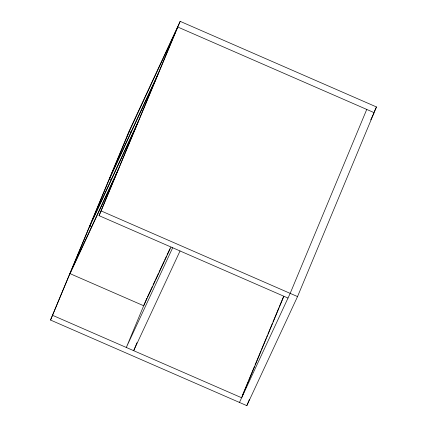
<?xml version="1.0" encoding="UTF-8"?>
<svg xmlns="http://www.w3.org/2000/svg" width="427" height="427" viewBox="0 0 427 427"><rect width="100%" height="100%" fill="white"/><g stroke="black" fill="none" stroke-linecap="round" stroke-linejoin="round"><path stroke-width="0.64" d="M50.53 320.042L129.461 130.416L180.178 21.35L376.47 106.958L297.539 296.584L246.822 405.65L50.53 320.042L129.269 131.431L131.105 132.231M288.001 298.051L99.069 215.651L175.636 31.715M99.069 215.651L180.178 21.35M146.541 298.873L126.312 347.471L172.679 247.756M137.003 342.684L133.672 350.684L180.039 250.964M242.28 395.674L248.167 381.524M248.679 380.292L254.572 366.142M255.084 364.914L260.972 350.764M261.484 349.532L266.096 338.462M266.608 337.229L267.377 335.387M267.889 334.154L272.495 323.079M273.008 321.851L278.9 307.702M279.413 306.469L283.507 296.626M283.891 296.258L241.634 397.767L52.702 315.372M366.745 109.435L290.179 293.376L239.462 402.442M246.822 405.65L249.384 399.496M127.097 136.106L177.808 27.04L374.105 112.643L370.743 119.875M111.901 173.148L158.268 73.433M155.903 79.123L109.536 178.838L111.362 179.634M92.168 220.556L138.535 120.841M136.165 126.525L89.803 226.246L91.624 227.041M72.435 267.964L118.802 168.249M116.432 173.933L70.065 273.654L143.68 305.753L170.933 247.132M146.328 299.46L146.888 298.254M147.448 297.043L152.508 286.165M153.069 284.958L155.038 280.726M155.599 279.52L158.412 273.472M158.972 272.266L164.032 261.388M164.592 260.176L166.562 255.949M167.122 254.738L169.93 248.695M374.228 111.778L376.47 106.958M101.242 210.981L297.539 296.584"/></g></svg>
